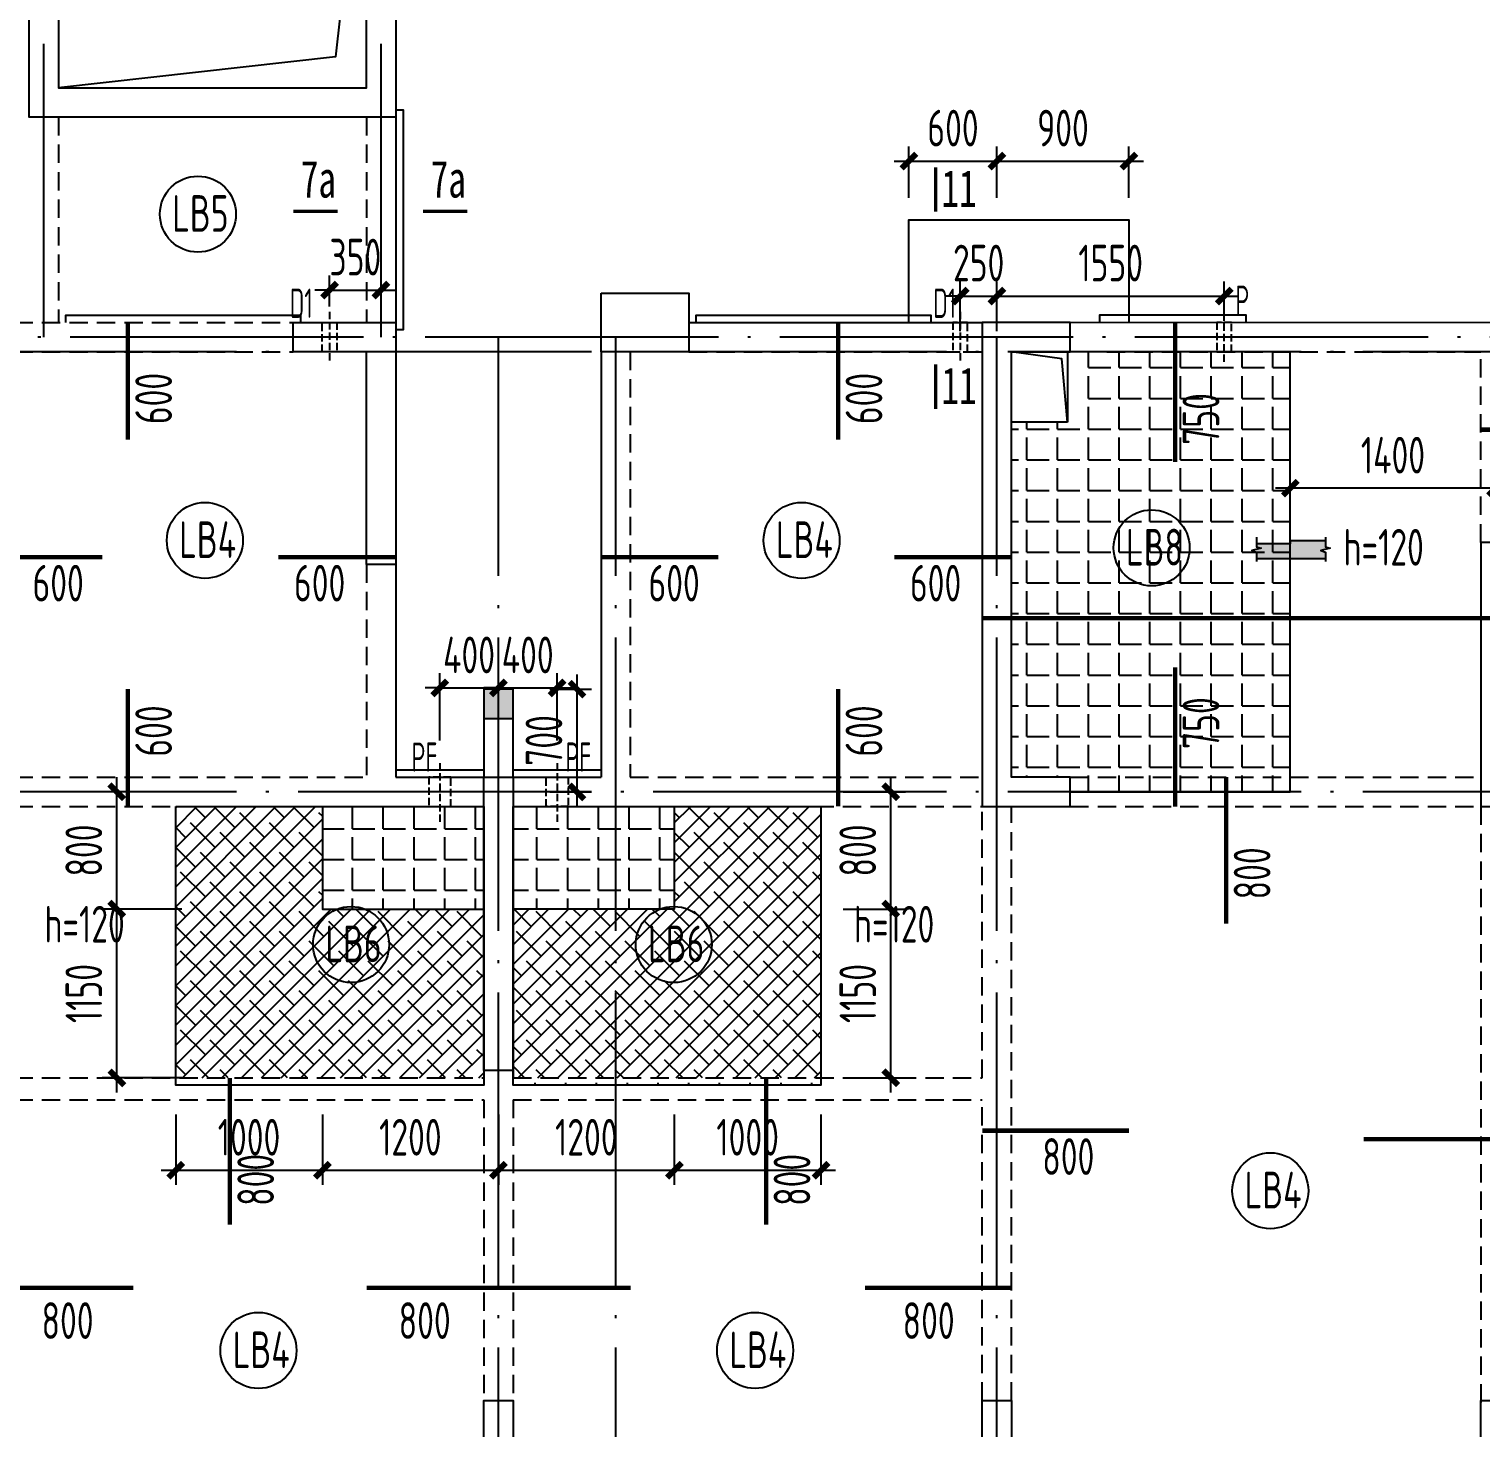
# Model space of a CAD drawing. Extents: x -173820 to 521180, y -715739 to 158231.
# Drawn here: x 18755 to 28655, y -108356 to -98819 of the extents above; entities that cross this region are included whole.
import ezdxf
from ezdxf.enums import TextEntityAlignment as Align

# ---------------------------------------------------------------- set-up
doc = ezdxf.new("R2010")
doc.units = 0
doc.header["$LTSCALE"] = 1000
for name, pattern in [('DASH', [0.35, 0.25, -0.1]), ('DOTE', [2.42, 2, -0.2, 0.02, -0.2]), ('HIDDEN2', [0.1875, 0.125, -0.0625])]:
    doc.linetypes.add(name, pattern=pattern)
for name, color, linetype in [('A-线脚看线', 9, 'Continuous'), ('A-设备穿墙洞', 161, 'Continuous'), ('AXIS', 1, 'DOTE'), ('DIM', 3, 'Continuous'), ('DIM1', 3, 'Continuous'), ('JG1', 3, 'Continuous'), ('填充', 8, 'Continuous'), ('墙', 6, 'Continuous'), ('挑板', 3, 'Continuous'), ('板筋', 6, 'Continuous'), ('柱', 2, 'Continuous'), ('梁', 4, 'HIDDEN2'), ('模板线', 3, 'Continuous'), ('洞口', 5, 'Continuous'), ('钢筋_文字', 7, 'Continuous'), ('钢筋长度标注', 7, 'Continuous')]:
    doc.layers.add(name, color=color, linetype=linetype)
doc.styles.add('TSSD_BOLD', font='tssdeng2.shx', dxfattribs={"width": 0.7, "height": 250, "bigfont": 'CHINA.shx'})
doc.styles.add('TSSD_Dimension', font='tssdeng.shx', dxfattribs={"width": 0.7, "bigfont": 'Hztxt.shx'})
doc.styles.add('zzt', font='tssdeng.shx', dxfattribs={"width": 0.7, "height": 300, "bigfont": 'tssdchn.shx'})
doc.styles.add('钢筋长度', font='tssdeng.shx', dxfattribs={"width": 0.7, "height": 300, "bigfont": 'tssdchn.shx'})
doc.styles.add('黑体', font='simhei.ttf', dxfattribs={"width": 0.8})
doc.dimstyles.new('TSSD_100_100', dxfattribs={"dimtxt": 250, "dimasz": 100, "dimexe": 100, "dimexo": 250, "dimgap": 100, "dimtad": 1, "dimdec": 0, "dimzin": 0, "dimdsep": 46, "dimtxsty": 'TSSD_Dimension', "dimblk": 'ARCHTICK', "dimcen": 0, "dimdle": 100, "dimclrd": 3, "dimclre": 3, "dimclrt": 7, "dimadec": 0, "dimazin": 0, "dimtfac": 1, "dimtdec": 0, "dimtix": 1, "dimtmove": 2, "dimatfit": 3, "dimfxl": 0, "dimtolj": 1, "dimtzin": 0, "dimarcsym": 0})
pattern_1 = [(0, (-5244.65, -109719.18), (0, 209.55), [152.4, -57.15]), (90, (-5244.65, -109719.18), (-209.55, 1e-14), [152.4, -57.15])]
pattern_2 = [(0, (425.35, -109719.18), (0, 209.55), [152.4, -57.15]), (90, (425.35, -109719.18), (-209.55, 1e-14), [152.4, -57.15])]
pattern_3 = [(45, (425.35, -109719.18), (-67.35192, 67.35192), []), (135, (425.35, -109719.18), (-202.05576, 67.35192), [238.125, -142.875])]

# ---------------------------------------------------------------- blocks, each defined once
blk = doc.blocks.new('$1785032')
at = {"layer": '墙', "elevation": 0}
for points in [[(24100, 13800), (24100, 14500), (26600, 14500), (26600, 12000), (24100, 12000), (24100, 12700), (24300, 12700), (24300, 12200), (26400, 12200), (26400, 14300), (24300, 14300), (24300, 13800)], [(28000, 10800), (28600, 10800), (28600, 10400), (28000, 10400)], [(25900, 10600), (26600, 10600), (26600, 8950), (26400, 8950), (26400, 10400), (25900, 10400)], [(31200, 7500), (30800, 7500), (30800, 10400), (31200, 10400), (31200, 10600), (30600, 10600), (30600, 7300), (30800, 7300), (31200, 7300)], [(34600, 9100), (34000, 9100), (34000, 7300), (34200, 7300), (34200, 8900), (34600, 8900)], [(27200, 7500), (27400, 7500), (27400, 5500), (27200, 5500), (27200, 7300)], [(30600, 1800), (30600, 3250), (30800, 3250), (30800, 1600), (29700, 1600), (29700, 1800)], [(34000, 3250), (34200, 3250), (34200, 1800), (34600, 1800), (34600, 1600), (34000, 1600)]]:
    blk.add_lwpolyline(points, close=True, dxfattribs=at)
for points in [[(28200, 10400), (28200, 10400)], [(27200, 7300), (27200, 7300)], [(26800, 1600), (26800, 1800), (27200, 1800), (27200, 3250), (27400, 3250), (27400, 1800), (27800, 1800), (27800, 1600), (26800, 1600), (27400, 1600)]]:
    blk.add_lwpolyline(points, dxfattribs=at)
blk = doc.blocks.new('$1783196')
at = {"layer": 'AXIS'}
for p, q in [((29334.9, 14788.4), (29334.9, 27859.5)), ((31634.9, 14788.4), (31634.9, 27859.5)), ((46034.9, 14788.3), (4360, 14788.3)), ((32434.9, 3480), (32434.9, 14788.3)), ((33234.9, 3480), (33234.9, 14788.3)), ((35834.9, 3480), (35834.9, 14788.3)), ((54849.9, 14688.3), (4360, 14688.3)), ((54849.9, 11688.3), (4360, 11688.3))]:
    blk.add_line(p, q, dxfattribs=at)
blk = doc.blocks.new('_ArchTick')
at = {"color": 4, "linetype": 'ByBlock', "const_width": 0.4}
blk.add_lwpolyline([(-0.5, -0.5), (0.5, 0.5)], dxfattribs=at)
blk = doc.blocks.new('*D1971')
at = {"layer": 'Defpoints', "color": 0}
for p in [(27355.3, -101949.2), (27355.3, -102599.2), (28755.3, -102599.2)]:
    blk.add_point(p, dxfattribs=at)
at = {"layer": 'DIM', "color": 3, "lineweight": -2}
for p, q in [((27355.3, -102349.2), (27355.3, -101849.2)), ((28755.3, -102349.2), (28755.3, -101849.2)), ((28855.3, -101949.2), (27255.3, -101949.2))]:
    blk.add_line(p, q, dxfattribs=at)
at = {"layer": 'DIM', "color": 3, "lineweight": -2, "xscale": 100, "yscale": 100, "zscale": 100, "rotation": 180}
blk.add_blockref('_ArchTick', (27355.3, -101949.2), dxfattribs=at)
at = {"layer": 'DIM', "color": 3, "lineweight": -2, "xscale": 100, "yscale": 100, "zscale": 100}
blk.add_blockref('_ArchTick', (28755.3, -101949.2), dxfattribs=at)
at = {"layer": 'DIM', "color": 7, "insert": (28055.3, -101724.2), "char_height": 250, "attachment_point": 5, "style": 'TSSD_Dimension'}
blk.add_mtext('\\A1;1400', dxfattribs=at)
blk = doc.blocks.new('*D1990')
at = {"layer": 'Defpoints', "color": 0}
for p in [(25355.3, -99719.2), (24755.3, -100220), (25355.3, -100220)]:
    blk.add_point(p, dxfattribs=at)
at = {"layer": 'DIM', "color": 3, "lineweight": -2}
for p, q in [((24755.3, -99970), (24755.3, -99619.2)), ((25355.3, -99970), (25355.3, -99619.2)), ((24655.3, -99719.2), (25455.3, -99719.2))]:
    blk.add_line(p, q, dxfattribs=at)
at = {"layer": 'DIM', "color": 3, "lineweight": -2, "xscale": 100, "yscale": 100, "zscale": 100, "rotation": 180}
blk.add_blockref('_ArchTick', (24755.3, -99719.2), dxfattribs=at)
at = {"layer": 'DIM', "color": 3, "lineweight": -2, "xscale": 100, "yscale": 100, "zscale": 100}
blk.add_blockref('_ArchTick', (25355.3, -99719.2), dxfattribs=at)
at = {"layer": 'DIM', "color": 7, "insert": (25055.3, -99494.2), "char_height": 250, "attachment_point": 5, "style": 'TSSD_Dimension'}
blk.add_mtext('\\A1;600', dxfattribs=at)
blk = doc.blocks.new('*D1991')
at = {"layer": 'Defpoints', "color": 0}
for p in [(26255.3, -99719.2), (25355.3, -100220), (26255.3, -100220)]:
    blk.add_point(p, dxfattribs=at)
at = {"layer": 'DIM', "color": 3, "lineweight": -2}
for p, q in [((25355.3, -99970), (25355.3, -99619.2)), ((26255.3, -99970), (26255.3, -99619.2)), ((25255.3, -99719.2), (26355.3, -99719.2))]:
    blk.add_line(p, q, dxfattribs=at)
at = {"layer": 'DIM', "color": 3, "lineweight": -2, "xscale": 100, "yscale": 100, "zscale": 100, "rotation": 180}
blk.add_blockref('_ArchTick', (25355.3, -99719.2), dxfattribs=at)
at = {"layer": 'DIM', "color": 3, "lineweight": -2, "xscale": 100, "yscale": 100, "zscale": 100}
blk.add_blockref('_ArchTick', (26255.3, -99719.2), dxfattribs=at)
at = {"layer": 'DIM', "color": 7, "insert": (25805.3, -99494.2), "char_height": 250, "attachment_point": 5, "style": 'TSSD_Dimension'}
blk.add_mtext('\\A1;900', dxfattribs=at)
blk = doc.blocks.new('$1292675')
at = {"layer": 'JG1'}
blk.add_hatch(color=8, dxfattribs=at).paths.add_polyline_path([(502.1, 20), (502.1, 63.7), (470, 74.2), (534.2, 90.8), (502.1, 101.2), (502.1, 140), (262.1, 140), (262.1, 120), (32.1, 120), (32.1, 101.2), (64.2, 90.8), (0, 74.2), (32.1, 63.7), (32.1, 20)])
for p, q in [((262.1, 120), (32.1, 120)), ((502.1, 140), (262.1, 140)), ((262.1, 140), (262.1, 120)), ((32.1, 20), (502.1, 20))]:
    blk.add_line(p, q, dxfattribs=at)
for points in [[(32.1, 165), (32.1, 101.2), (64.2, 90.8), (0, 74.2), (32.1, 63.7), (32.1, 0)], [(502.1, 165), (502.1, 101.2), (534.2, 90.8), (470, 74.2), (502.1, 63.7), (502.1, 0)]]:
    blk.add_lwpolyline(points, dxfattribs=at)
blk = doc.blocks.new('$1457958')
at = {"layer": '柱'}
blk.add_hatch(color=8, dxfattribs=at).paths.add_polyline_path([(0, 200), (0, 0), (200, 0), (200, 200)])
at = {"layer": '柱', "color": 3, "elevation": 0}
blk.add_lwpolyline([(0, 200), (0, 0), (200, 0), (200, 200)], close=True, dxfattribs=at)
blk = doc.blocks.new('$1642317')
at = {"layer": '洞口'}
blk.add_lwpolyline([(30980, 2170), (30600, 2170), (30600, 2650), (30980, 2650)], close=True, dxfattribs=at)
blk.add_lwpolyline([(30980, 2170), (30942, 2602), (30600, 2650)], dxfattribs=at)
blk = doc.blocks.new('*D2054')
at = {"layer": 'Defpoints', "color": 0}
for p in [(22055.3, -103319.2, 0), (22055.3, -104019.2), (22491.4, -104019.2)]:
    blk.add_point(p, dxfattribs=at)
at = {"layer": 'DIM', "color": 3, "lineweight": -2}
for p, q in [((22491.4, -103219.2), (22491.4, -104119.2)), ((22305.3, -103319.2), (22591.4, -103319.2)), ((22305.3, -104019.2), (22591.4, -104019.2))]:
    blk.add_line(p, q, dxfattribs=at)
at = {"layer": 'DIM', "color": 3, "lineweight": -2, "xscale": 100, "yscale": 100, "zscale": 100}
for p, rotation in [((22491.4, -103319.2), 90), ((22491.4, -104019.2), 270)]:
    blk.add_blockref('_ArchTick', p, dxfattribs=dict(at, rotation=rotation))
at = {"layer": 'DIM', "color": 7, "insert": (22266.4, -103669.2), "char_height": 250, "attachment_point": 5, "rotation": 90, "style": 'TSSD_Dimension'}
blk.add_mtext('\\A1;700', dxfattribs=at)
blk = doc.blocks.new('*D2065')
at = {"layer": 'Defpoints', "color": 0}
for p in [(19755.3, -105969.2), (20755.3, -105969.2), (20755.3, -106599.2)]:
    blk.add_point(p, dxfattribs=at)
at = {"layer": 'DIM', "color": 3, "lineweight": -2}
for p, q in [((19755.3, -106219.2), (19755.3, -106699.2)), ((20755.3, -106219.2), (20755.3, -106699.2)), ((19655.3, -106599.2), (20855.3, -106599.2))]:
    blk.add_line(p, q, dxfattribs=at)
at = {"layer": 'DIM', "color": 3, "lineweight": -2, "xscale": 100, "yscale": 100, "zscale": 100, "rotation": 180}
blk.add_blockref('_ArchTick', (19755.3, -106599.2), dxfattribs=at)
at = {"layer": 'DIM', "color": 3, "lineweight": -2, "xscale": 100, "yscale": 100, "zscale": 100}
blk.add_blockref('_ArchTick', (20755.3, -106599.2), dxfattribs=at)
at = {"layer": 'DIM', "color": 7, "insert": (20255.3, -106374.2), "char_height": 250, "attachment_point": 5, "style": 'TSSD_Dimension'}
blk.add_mtext('\\A1;1000', dxfattribs=at)
blk = doc.blocks.new('*D2066')
at = {"layer": 'Defpoints', "color": 0}
for p in [(21955.3, -105969.2), (23155.3, -105969.2), (23155.3, -106599.2)]:
    blk.add_point(p, dxfattribs=at)
at = {"layer": 'DIM', "color": 3, "lineweight": -2}
for p, q in [((21955.3, -106219.2), (21955.3, -106699.2)), ((23155.3, -106219.2), (23155.3, -106699.2)), ((21855.3, -106599.2), (23255.3, -106599.2))]:
    blk.add_line(p, q, dxfattribs=at)
at = {"layer": 'DIM', "color": 3, "lineweight": -2, "xscale": 100, "yscale": 100, "zscale": 100, "rotation": 180}
blk.add_blockref('_ArchTick', (21955.3, -106599.2), dxfattribs=at)
at = {"layer": 'DIM', "color": 3, "lineweight": -2, "xscale": 100, "yscale": 100, "zscale": 100}
blk.add_blockref('_ArchTick', (23155.3, -106599.2), dxfattribs=at)
at = {"layer": 'DIM', "color": 7, "insert": (22555.3, -106374.2), "char_height": 250, "attachment_point": 5, "style": 'TSSD_Dimension'}
blk.add_mtext('\\A1;1200', dxfattribs=at)
blk = doc.blocks.new('*D2067')
at = {"layer": 'Defpoints', "color": 0}
for p in [(19353.9, -104819.2), (20047.9, -104819.2), (20047.9, -105969.2)]:
    blk.add_point(p, dxfattribs=at)
at = {"layer": 'DIM', "color": 3, "lineweight": -2}
for p, q in [((19353.9, -106069.2), (19353.9, -104719.2)), ((19797.9, -104819.2), (19253.9, -104819.2)), ((19797.9, -105969.2), (19253.9, -105969.2))]:
    blk.add_line(p, q, dxfattribs=at)
at = {"layer": 'DIM', "color": 3, "lineweight": -2, "xscale": 100, "yscale": 100, "zscale": 100}
for p, rotation in [((19353.9, -104819.2), 90), ((19353.9, -105969.2), 270)]:
    blk.add_blockref('_ArchTick', p, dxfattribs=dict(at, rotation=rotation))
at = {"layer": 'DIM', "color": 7, "insert": (19128.9, -105394.2), "char_height": 250, "attachment_point": 5, "rotation": 90, "style": 'TSSD_Dimension'}
blk.add_mtext('\\A1;1150', dxfattribs=at)
blk = doc.blocks.new('*D2068')
at = {"layer": 'Defpoints', "color": 0}
for p in [(19353.9, -104019.2), (20047.9, -104019.2), (20047.9, -104819.2)]:
    blk.add_point(p, dxfattribs=at)
at = {"layer": 'DIM', "color": 3, "lineweight": -2}
for p, q in [((19353.9, -104919.2), (19353.9, -103919.2)), ((19797.9, -104019.2), (19253.9, -104019.2)), ((19797.9, -104819.2), (19253.9, -104819.2))]:
    blk.add_line(p, q, dxfattribs=at)
at = {"layer": 'DIM', "color": 3, "lineweight": -2, "xscale": 100, "yscale": 100, "zscale": 100}
for p, rotation in [((19353.9, -104019.2), 90), ((19353.9, -104819.2), 270)]:
    blk.add_blockref('_ArchTick', p, dxfattribs=dict(at, rotation=rotation))
at = {"layer": 'DIM', "color": 7, "insert": (19128.9, -104419.2), "char_height": 250, "attachment_point": 5, "rotation": 90, "style": 'TSSD_Dimension'}
blk.add_mtext('\\A1;800', dxfattribs=at)
blk = doc.blocks.new('*D2069')
at = {"layer": 'Defpoints', "color": 0}
for p in [(24055.9, -104819.2), (24631.1, -104819.2), (24055.9, -105969.2)]:
    blk.add_point(p, dxfattribs=at)
at = {"layer": 'DIM', "color": 3, "lineweight": -2}
for p, q in [((24631.1, -106069.2), (24631.1, -104719.2)), ((24305.9, -104819.2), (24731.1, -104819.2)), ((24305.9, -105969.2), (24731.1, -105969.2))]:
    blk.add_line(p, q, dxfattribs=at)
at = {"layer": 'DIM', "color": 3, "lineweight": -2, "xscale": 100, "yscale": 100, "zscale": 100}
for p, rotation in [((24631.1, -104819.2), 90), ((24631.1, -105969.2), 270)]:
    blk.add_blockref('_ArchTick', p, dxfattribs=dict(at, rotation=rotation))
at = {"layer": 'DIM', "color": 7, "insert": (24406.1, -105394.2), "char_height": 250, "attachment_point": 5, "rotation": 90, "style": 'TSSD_Dimension'}
blk.add_mtext('\\A1;1150', dxfattribs=at)
blk = doc.blocks.new('*D2070')
at = {"layer": 'Defpoints', "color": 0}
for p in [(24055.9, -104019.2), (24631.1, -104019.2), (24055.9, -104819.2)]:
    blk.add_point(p, dxfattribs=at)
at = {"layer": 'DIM', "color": 3, "lineweight": -2}
for p, q in [((24631.1, -104919.2), (24631.1, -103919.2)), ((24305.9, -104019.2), (24731.1, -104019.2)), ((24305.9, -104819.2), (24731.1, -104819.2))]:
    blk.add_line(p, q, dxfattribs=at)
at = {"layer": 'DIM', "color": 3, "lineweight": -2, "xscale": 100, "yscale": 100, "zscale": 100}
for p, rotation in [((24631.1, -104019.2), 90), ((24631.1, -104819.2), 270)]:
    blk.add_blockref('_ArchTick', p, dxfattribs=dict(at, rotation=rotation))
at = {"layer": 'DIM', "color": 7, "insert": (24406.1, -104419.2), "char_height": 250, "attachment_point": 5, "rotation": 90, "style": 'TSSD_Dimension'}
blk.add_mtext('\\A1;800', dxfattribs=at)
blk = doc.blocks.new('*D2071')
at = {"layer": 'Defpoints', "color": 0}
for p in [(20755.3, -105969.2), (21955.3, -105969.2), (21955.3, -106599.2)]:
    blk.add_point(p, dxfattribs=at)
at = {"layer": 'DIM', "color": 3, "lineweight": -2}
for p, q in [((20755.3, -106219.2), (20755.3, -106699.2)), ((21955.3, -106219.2), (21955.3, -106699.2)), ((20655.3, -106599.2), (22055.3, -106599.2))]:
    blk.add_line(p, q, dxfattribs=at)
at = {"layer": 'DIM', "color": 3, "lineweight": -2, "xscale": 100, "yscale": 100, "zscale": 100, "rotation": 180}
blk.add_blockref('_ArchTick', (20755.3, -106599.2), dxfattribs=at)
at = {"layer": 'DIM', "color": 3, "lineweight": -2, "xscale": 100, "yscale": 100, "zscale": 100}
blk.add_blockref('_ArchTick', (21955.3, -106599.2), dxfattribs=at)
at = {"layer": 'DIM', "color": 7, "insert": (21355.3, -106374.2), "char_height": 250, "attachment_point": 5, "style": 'TSSD_Dimension'}
blk.add_mtext('\\A1;1200', dxfattribs=at)
blk = doc.blocks.new('*D2072')
at = {"layer": 'Defpoints', "color": 0}
for p in [(23155.3, -105969.2), (24155.3, -105969.2), (24155.3, -106599.2)]:
    blk.add_point(p, dxfattribs=at)
at = {"layer": 'DIM', "color": 3, "lineweight": -2}
for p, q in [((23155.3, -106219.2), (23155.3, -106699.2)), ((24155.3, -106219.2), (24155.3, -106699.2)), ((23055.3, -106599.2), (24255.3, -106599.2))]:
    blk.add_line(p, q, dxfattribs=at)
at = {"layer": 'DIM', "color": 3, "lineweight": -2, "xscale": 100, "yscale": 100, "zscale": 100, "rotation": 180}
blk.add_blockref('_ArchTick', (23155.3, -106599.2), dxfattribs=at)
at = {"layer": 'DIM', "color": 3, "lineweight": -2, "xscale": 100, "yscale": 100, "zscale": 100}
blk.add_blockref('_ArchTick', (24155.3, -106599.2), dxfattribs=at)
at = {"layer": 'DIM', "color": 7, "insert": (23655.3, -106374.2), "char_height": 250, "attachment_point": 5, "style": 'TSSD_Dimension'}
blk.add_mtext('\\A1;1000', dxfattribs=at)
blk = doc.blocks.new('$18727')
at = {"layer": '模板线', "color": 4, "const_width": 22.7}
for points in [[(0, 1647.6), (0, 1345.2)], [(0, 302.4), (0, 0)]]:
    blk.add_lwpolyline(points, dxfattribs=at)
at = {"layer": '模板线', "color": 0, "style": '黑体', "width": 0.7}
for p in [(160, 1503.2), (160, 158)]:
    blk.add_text('11', height=252, dxfattribs=at).set_placement(p, align=Align.MIDDLE_CENTER)
blk = doc.blocks.new('$1109386')
at = {"layer": '模板线', "color": 4, "const_width": 22.7}
for points in [[(0, 0), (302.4, 0)], [(885.9, 0), (1188.3, 0)]]:
    blk.add_lwpolyline(points, dxfattribs=at)
at = {"layer": '模板线', "color": 0, "style": '黑体', "width": 0.7}
for p in [(171.6, 219.9), (1057.4, 219.9)]:
    blk.add_text('7a', height=252, dxfattribs=at).set_placement(p, align=Align.MIDDLE_CENTER)
blk = doc.blocks.new('$1466424')
at = {"layer": '板筋', "const_width": 30}
for points in [[(24773.2, 9803.7), (24773.2, 10603.7)], [(29616.6, 9803.7), (29616.6, 10603.7)], [(31914.6, 9652.5), (31914.6, 10602.5)], [(34000, 9872.9), (34700, 9872.9)], [(23800.1, 9002.6), (24600.1, 9002.6)], [(25800.1, 9002.7), (26600.1, 9002.7)], [(28000, 9002.6), (28800, 9002.6)], [(30000, 9002.7), (30800, 9002.7)], [(30599.9, 8587.1), (34200, 8587.1)], [(31914.6, 7302.5), (31914.6, 8252.5)], [(24773.2, 7303.7), (24773.2, 8103.7)], [(29616.6, 7303.7), (29616.6, 8103.7)], [(32263.1, 6503.7), (32263.1, 7503.7)], [(30599.9, 5093.6), (31599.9, 5093.6)], [(33200.1, 5035), (35000.1, 5035)], [(23812.3, 4022.8), (24812.3, 4022.8)], [(26401.5, 4022.8), (28201.5, 4022.8)], [(29800.1, 4022.7), (30800.1, 4022.7)]]:
    blk.add_lwpolyline(points, dxfattribs=at)
at = {"layer": '板筋', "const_width": 30, "elevation": 0}
for points in [[(25469, 4453.7), (25469, 5453.7)], [(29125.9, 4453.7), (29125.9, 5453.7)]]:
    blk.add_lwpolyline(points, dxfattribs=at)
at = {"layer": '钢筋_文字'}
for centre in [(25251.5, 11341.8, 0), (25299.1, 9117.9, 0), (29367.8, 9117.9, 0), (31754.6, 9066.8, 0), (26295.6, 6362.4, 0), (28496.3, 6362.4, 0), (32563.8, 4684.1, 0), (25664.5, 3595, 0), (29050.8, 3595, 0)]:
    blk.add_circle(centre, 259.2, dxfattribs=at)
at = {"layer": '钢筋_文字', "style": 'TSSD_BOLD', "width": 0.7}
for s, p in [('LB5', (25076.5, 11221.6, 0)), ('LB4', (25124.1, 8997.8, 0)), ('LB4', (29192.8, 8997.8, 0)), ('LB8', (31579.6, 8946.6, 0)), ('LB6', (26120.6, 6242.2, 0)), ('LB6', (28321.3, 6242.2, 0)), ('LB4', (32388.8, 4563.9, 0)), ('LB4', (25489.5, 3474.8, 0)), ('LB4', (28875.8, 3474.8, 0))]:
    blk.add_text(s, height=250, dxfattribs=at).set_placement(p)
at = {"layer": '钢筋_文字', "color": 7, "linetype": 'Continuous', "style": 'TSSD_BOLD', "width": 0.7}
for p in [(32955.9, 8945.8, 0), (24098, 6375.8, 0), (29618, 6375.8, 0)]:
    blk.add_text(' h=120', height=250, dxfattribs=at).set_placement(p)
at = {"layer": '钢筋长度标注', "style": '钢筋长度', "width": 0.7}
for s, p in [('600', (25074.7, 9910.4)), ('600', (29918.1, 9910.4)), ('750', (32216.1, 9769.3)), ('750', (32216.1, 7695.8)), ('600', (25074.7, 7643.4)), ('600', (29918.1, 7643.4)), ('800', (32564.6, 6670.4)), ('800', (25770.5, 4580.9, 0)), ('800', (29427.4, 4580.9, 0))]:
    blk.add_text(s, height=250, rotation=90, dxfattribs=at).set_placement(p)
for s, p in [('600', (24123.8, 8701.1)), ('600', (25906.8, 8701.1)), ('600', (28323.7, 8701.1)), ('600', (30106.7, 8701.1)), ('800', (31009.2, 4792.1)), ('800', (24185.4, 3673.7)), ('800', (26620.4, 3673.7)), ('800', (30056.7, 3673.6))]:
    blk.add_text(s, height=250, dxfattribs=at).set_placement(p)
blk = doc.blocks.new('$1427617')
at = {"layer": 'A-设备穿墙洞', "linetype": 'DASH', "ltscale": 0.2, "elevation": 0}
for points in [[(2825, 9356.8), (2825, 9018.2)], [(4625, 9017.2), (4625, 9352.4)], [(75, 6281.4), (75, 5880.8)], [(2825, 556.8), (2825, 218.2)]]:
    blk.add_lwpolyline(points, dxfattribs=at)
for points in [[(2775, 9085.4), (2875, 9085.4), (2875, 9285.4), (2775, 9285.4)], [(4575, 9085.4), (4675, 9085.4), (4675, 9285.4), (4575, 9285.4)], [(0, 6185.4), (150, 6185.4), (150, 5985.4), (0, 5985.4)], [(2775, 285.4), (2875, 285.4), (2875, 485.4), (2775, 485.4)]]:
    blk.add_lwpolyline(points, close=True, dxfattribs=at)
at = {"layer": 'A-设备穿墙洞', "linetype": 'DASH', "ltscale": 0.2}
for points in [[(3325, 556.8), (3325, 218.2)], [(2903.6, 135.4), (3142.1, 135.4)]]:
    blk.add_lwpolyline(points, dxfattribs=at)
for points in [[(3275, 285.4), (3375, 285.4), (3375, 485.4), (3275, 485.4)], [(3075, 85.4), (3075, 185.4), (2975, 185.4), (2975, 85.4)]]:
    blk.add_lwpolyline(points, close=True, dxfattribs=at)
at = {"layer": 'A-设备穿墙洞', "color": 7, "linetype": 'DASH', "ltscale": 0.2, "style": 'zzt', "width": 0.6}
for s, p in [('D1', (2640.3, 9316.4, 0)), ('P', (4700.5, 9336.5, 0)), ('PF', (132.1, 6221.6, 0)), ('D1', (2649.1, 528.4, 0)), ('D2', (3350.6, 536, 0)), ('D2', (3220.2, -15.4, 0))]:
    blk.add_text(s, height=200, dxfattribs=at).set_placement(p)
blk = doc.blocks.new('*D11672')
at = {"layer": 'Defpoints', "color": 0}
for p in [(28200.2, 6955.9), (27800.2, 6347.9, 0), (28200.2, 6347.9, 0)]:
    blk.add_point(p, dxfattribs=at)
at = {"layer": 'DIM1', "color": 3, "lineweight": -2}
for p, q in [((27800.2, 6597.9), (27800.2, 7055.9)), ((28200.2, 6597.9), (28200.2, 7055.9)), ((27800.2, 6955.9), (27700.2, 6955.9)), ((27800.2, 6955.9), (28200.2, 6955.9)), ((28200.2, 6955.9), (28300.2, 6955.9))]:
    blk.add_line(p, q, dxfattribs=at)
at = {"layer": 'DIM1', "color": 3, "lineweight": -2, "xscale": 100, "yscale": 100, "zscale": 100}
blk.add_blockref('_ArchTick', (27800.2, 6955.9), dxfattribs=at)
at = {"layer": 'DIM1', "color": 3, "lineweight": -2, "xscale": 100, "yscale": 100, "zscale": 100, "rotation": 180}
blk.add_blockref('_ArchTick', (28200.2, 6955.9), dxfattribs=at)
at = {"layer": 'DIM1', "color": 7, "insert": (28000.2, 7180.9), "char_height": 250, "attachment_point": 5, "style": 'TSSD_Dimension'}
blk.add_mtext('\\A1;400', dxfattribs=at)
blk = doc.blocks.new('*D11673')
at = {"layer": 'Defpoints', "color": 0}
for p in [(28600.2, 6955.9), (28200.2, 6347.9, 0), (28600.2, 6347.9, 0)]:
    blk.add_point(p, dxfattribs=at)
at = {"layer": 'DIM1', "color": 3, "lineweight": -2}
for p, q in [((28200.2, 6597.9), (28200.2, 7055.9)), ((28600.2, 6597.9), (28600.2, 7055.9)), ((28200.2, 6955.9), (28100.2, 6955.9)), ((28200.2, 6955.9), (28600.2, 6955.9)), ((28600.2, 6955.9), (28700.2, 6955.9))]:
    blk.add_line(p, q, dxfattribs=at)
at = {"layer": 'DIM1', "color": 3, "lineweight": -2, "xscale": 100, "yscale": 100, "zscale": 100}
blk.add_blockref('_ArchTick', (28200.2, 6955.9), dxfattribs=at)
at = {"layer": 'DIM1', "color": 3, "lineweight": -2, "xscale": 100, "yscale": 100, "zscale": 100, "rotation": 180}
blk.add_blockref('_ArchTick', (28600.2, 6955.9), dxfattribs=at)
at = {"layer": 'DIM1', "color": 7, "insert": (28400.2, 7180.9), "char_height": 250, "attachment_point": 5, "style": 'TSSD_Dimension'}
blk.add_mtext('\\A1;400', dxfattribs=at)
blk = doc.blocks.new('*D11674')
at = {"layer": 'Defpoints', "color": 0}
for p in [(31600.2, 9627.6), (31350.2, 9138.5, 0), (31600.2, 9138.5, 0)]:
    blk.add_point(p, dxfattribs=at)
at = {"layer": 'DIM1', "color": 3, "lineweight": -2}
for p, q in [((31350.2, 9388.5), (31350.2, 9727.6)), ((31600.2, 9388.5), (31600.2, 9727.6)), ((31350.2, 9627.6), (31250.2, 9627.6)), ((31350.2, 9627.6), (31600.2, 9627.6)), ((31600.2, 9627.6), (31700.2, 9627.6))]:
    blk.add_line(p, q, dxfattribs=at)
at = {"layer": 'DIM1', "color": 3, "lineweight": -2, "xscale": 100, "yscale": 100, "zscale": 100}
blk.add_blockref('_ArchTick', (31350.2, 9627.6), dxfattribs=at)
at = {"layer": 'DIM1', "color": 3, "lineweight": -2, "xscale": 100, "yscale": 100, "zscale": 100, "rotation": 180}
blk.add_blockref('_ArchTick', (31600.2, 9627.6), dxfattribs=at)
at = {"layer": 'DIM1', "color": 7, "insert": (31475.2, 9852.6), "char_height": 250, "attachment_point": 5, "style": 'TSSD_Dimension'}
blk.add_mtext('\\A1;250', dxfattribs=at)
blk = doc.blocks.new('*D11675')
at = {"layer": 'Defpoints', "color": 0}
for p in [(33150.2, 9627.6), (33150.2, 9238.5, 0), (31600.2, 9138.5, 0)]:
    blk.add_point(p, dxfattribs=at)
at = {"layer": 'DIM1', "color": 3, "lineweight": -2}
for p, q in [((31600.2, 9388.5), (31600.2, 9727.6)), ((33150.2, 9488.5), (33150.2, 9727.6)), ((31500.2, 9627.6), (33250.2, 9627.6))]:
    blk.add_line(p, q, dxfattribs=at)
at = {"layer": 'DIM1', "color": 3, "lineweight": -2, "xscale": 100, "yscale": 100, "zscale": 100, "rotation": 180}
blk.add_blockref('_ArchTick', (31600.2, 9627.6), dxfattribs=at)
at = {"layer": 'DIM1', "color": 3, "lineweight": -2, "xscale": 100, "yscale": 100, "zscale": 100}
blk.add_blockref('_ArchTick', (33150.2, 9627.6), dxfattribs=at)
at = {"layer": 'DIM1', "color": 7, "insert": (32375.2, 9852.6), "char_height": 250, "attachment_point": 5, "style": 'TSSD_Dimension'}
blk.add_mtext('\\A1;1550', dxfattribs=at)
blk = doc.blocks.new('*D11693')
at = {"layer": 'Defpoints', "color": 0}
for p in [(27400.2, 9668.4), (27049.8, 9306.6), (27400.2, 9306.6)]:
    blk.add_point(p, dxfattribs=at)
at = {"layer": 'DIM1', "color": 3, "lineweight": -2}
for p, q in [((27049.8, 9556.6), (27049.8, 9768.4)), ((27400.2, 9556.6), (27400.2, 9768.4)), ((27049.8, 9668.4), (26949.8, 9668.4)), ((27049.8, 9668.4), (27400.2, 9668.4)), ((27400.2, 9668.4), (27500.2, 9668.4))]:
    blk.add_line(p, q, dxfattribs=at)
at = {"layer": 'DIM1', "color": 3, "lineweight": -2, "xscale": 100, "yscale": 100, "zscale": 100}
blk.add_blockref('_ArchTick', (27049.8, 9668.4), dxfattribs=at)
at = {"layer": 'DIM1', "color": 3, "lineweight": -2, "xscale": 100, "yscale": 100, "zscale": 100, "rotation": 180}
blk.add_blockref('_ArchTick', (27400.2, 9668.4), dxfattribs=at)
at = {"layer": 'DIM1', "color": 7, "insert": (27225, 9893.4), "char_height": 250, "attachment_point": 5, "style": 'TSSD_Dimension'}
blk.add_mtext('\\A1;350', dxfattribs=at)
blk = doc.blocks.new('$133032')
at = {"layer": '挑板'}
blk.add_lwpolyline([(30100, 10700), (30100, 11400), (31600, 11400), (31600, 10700)], dxfattribs=at)
blk = doc.blocks.new('$1846077')
at = {"layer": 'A-线脚看线', "color": 5, "elevation": 0}
for points in [[(26650, 12100), (26700, 12100), (26700, 10600), (26650, 10600)], [(24400, 10650), (24400, 10700), (26000, 10700), (26000, 10650)], [(28700, 10650), (28700, 10700), (30300, 10700), (30300, 10650)], [(32450.1, 10650), (32450.1, 10700), (31450.1, 10700), (31450.1, 10650)], [(26650, 7600), (27250, 7600)], [(27450, 7600), (28050, 7600)]]:
    blk.add_lwpolyline(points, dxfattribs=at)
blk = doc.blocks.new('$1186913')
at = {"layer": 'A-设备穿墙洞', "linetype": 'DASH', "ltscale": 0.2, "elevation": 0}
for points in [[(27049.8, 9519.2), (27049.8, 9180.7)], [(27800.2, 6443.9), (27800.2, 6043.3)]]:
    blk.add_lwpolyline(points, dxfattribs=at)
for points in [[(27099.8, 9247.9), (26999.8, 9247.9), (26999.8, 9447.9), (27099.8, 9447.9)], [(27875.2, 6347.9), (27725.2, 6347.9), (27725.2, 6147.9), (27875.2, 6147.9)]]:
    blk.add_lwpolyline(points, close=True, dxfattribs=at)
at = {"layer": 'A-设备穿墙洞'}
blk.add_blockref('$1427617', (28525.2, 162.5), dxfattribs=at)
at = {"layer": 'A-设备穿墙洞', "color": 7, "linetype": 'DASH', "ltscale": 0.2, "style": 'zzt', "width": 0.6}
for s, p in [('D1', (26778.7, 9478.9, 0)), ('PF', (27608.5, 6384, 0))]:
    blk.add_text(s, height=200, dxfattribs=at).set_placement(p)
at = {"layer": 'DIM1'}
for base, p1, p2, picture, middle in [((27400.2, 9668.4, 0), (27049.8, 9306.6, 0), (27400.2, 9306.6, 0), '*D11693', (27225, 9893.4, 0)), ((31600.2, 9627.6), (31350.2, 9138.5, 0), (31600.2, 9138.5, 0), '*D11674', (31475.2, 9852.6)), ((33150.2, 9627.6), (31600.2, 9138.5, 0), (33150.2, 9238.5, 0), '*D11675', (32375.2, 9852.6)), ((28200.2, 6955.9), (27800.2, 6347.9, 0), (28200.2, 6347.9, 0), '*D11672', (28000.2, 7180.9)), ((28600.2, 6955.9), (28200.2, 6347.9, 0), (28600.2, 6347.9, 0), '*D11673', (28400.2, 7180.9))]:
    dim = blk.add_linear_dim(base=base, p1=p1, p2=p2, dimstyle='TSSD_100_100', dxfattribs=at)
    dim.commit()
    dim.dimension.update_dxf_attribs({"geometry": picture, "text_midpoint": middle})

msp = doc.modelspace()

# ---------------------------------------------------------------- hatches: boundary and pattern name
at = {"layer": 'JG1'}
h = msp.add_hatch(dxfattribs=at)
h.set_pattern_fill('ANSI38,_O', color=8, scale=30)
h.set_pattern_definition(pattern_3)
h.paths.add_polyline_path([(21855.3, -105969.2), (21855.3, -105919.2), (21855.3, -104819.2), (20755.3, -104819.2), (20755.3, -104119.2), (19755.3, -104119.2), (19755.3, -105969.2)])
h = msp.add_hatch(dxfattribs=at)
h.set_pattern_fill('ANSI38,_O', color=8, scale=30)
h.set_pattern_definition(pattern_3)
h.paths.add_polyline_path([(24155.3, -104119.2), (23155.3, -104119.2), (23155.3, -104819.2), (22055.3, -104819.2), (22055.3, -105969.2), (24155.3, -105969.2)])
at = {"layer": '填充', "linetype": 'Continuous'}
h = msp.add_hatch(dxfattribs=at)
h.set_pattern_fill('ANGLE', color=256, scale=30, style=0)
h.set_pattern_definition(pattern_1)
h.paths.add_polyline_path([(25826.6, -101399.2), (25835.3, -101499.2), (25455.3, -101499.2), (25455.3, -103919.2), (27355.3, -103919.2), (27355.3, -101019.2), (25935.3, -101019.2), (25935.3, -101399.2)])
h = msp.add_hatch(dxfattribs=at)
h.set_pattern_fill('ANGLE', color=256, scale=30, style=0)
h.set_pattern_definition(pattern_1)
h.paths.add_polyline_path([(25855.3, -103919.2), (25855.3, -104019.2), (27355.3, -104019.2), (27355.3, -103919.2)])
h = msp.add_hatch(dxfattribs=at)
h.set_pattern_fill('ANGLE', color=256, scale=30, style=0)
h.set_pattern_definition(pattern_2)
h.paths.add_polyline_path([(21855.3, -104819.2), (21855.3, -104119.2), (20755.3, -104119.2), (20755.3, -104819.2)])
h = msp.add_hatch(dxfattribs=at)
h.set_pattern_fill('ANGLE', color=256, scale=30, style=0)
h.set_pattern_definition(pattern_2)
h.paths.add_polyline_path([(23155.3, -104819.2), (23155.3, -104119.2), (22055.3, -104119.2), (22055.3, -104819.2)])
h = msp.add_hatch(dxfattribs=at)
h.set_pattern_fill('ANGLE', color=256, scale=30, style=0)
h.set_pattern_definition(pattern_1)
h.paths.add_polyline_path([(22055.3, -105969.2), (22055.3, -106019.2), (24155.3, -106019.2), (24155.3, -105969.2)])

# ---------------------------------------------------------------- linework, layer by layer
at = {"layer": '梁'}
for p, q in [((18955.3, -99419.2, 0), (18955.3, -100819.2, 0)), ((21055.3, -99419.2, 0), (21055.3, -100819.2, 0)), ((18655.3, -100819.2, 0), (20555.3, -100819.2, 0)), ((18655.3, -101019.2, 0), (20555.3, -101019.2, 0)), ((22855.3, -101019.2, 0), (22855.3, -103919.2, 0)), ((23255.3, -101019.2, 0), (25255.3, -101019.2, 0)), ((26105.3, -101019.2, 0), (28655.3, -101019.2, 0)), ((28655.3, -102319.2, 0), (28655.3, -101019.2, 0)), ((21055.3, -102469.2, 0), (21055.3, -103919.2, 0)), ((18655.3, -103919.2, 0), (21055.3, -103919.2, 0)), ((22855.3, -103919.2, 0), (25255.3, -103919.2, 0)), ((25855.3, -103919.2, 0), (28655.3, -103919.2, 0)), ((18655.3, -104119.2, 0), (21855.3, -104119.2, 0)), ((22055.3, -104119.2, 0), (25255.3, -104119.2, 0)), ((25255.3, -105969.2, 0), (25255.3, -104119.2, 0)), ((25455.3, -108169.2, 0), (25455.3, -104119.2, 0)), ((25855.3, -104119.2, 0), (28655.3, -104119.2, 0)), ((28655.3, -104119.2, 0), (28655.3, -108187.2, 0)), ((21855.3, -105919.2, 0), (21855.3, -105969.2, 0)), ((22055.3, -105919.2, 0), (22055.3, -105969.2, 0)), ((18655.3, -105969.2, 0), (21855.3, -105969.2, 0)), ((22055.3, -105969.2, 0), (25255.3, -105969.2, 0)), ((18655.3, -106119.2, 0), (21855.3, -106119.2, 0)), ((21855.3, -106119.2, 0), (21855.3, -108169.2, 0)), ((22055.3, -106119.2, 0), (22055.3, -108169.2, 0)), ((22055.3, -106119.2, 0), (25255.3, -106119.2, 0)), ((25255.3, -108169.2, 0), (25255.3, -106119.2, 0))]:
    msp.add_line(p, q, dxfattribs=at)
at = {"layer": '梁', "linetype": 'Continuous'}
for p, q in [((21255.3, -99419.2, 0), (21255.3, -100819.2, 0)), ((23255.3, -100819.2, 0), (25255.3, -100819.2, 0)), ((25855.3, -100819.2, 0), (33355.3, -100817.2, 0)), ((22655.3, -101019.2, 0), (22655.3, -103919.2, 0)), ((21255.3, -102469.2, 0), (21255.3, -103919.2, 0)), ((22055.3, -103319.2, 0), (21855.3, -103319.2, 0)), ((21855.3, -103319.2, 0), (21855.3, -103919.2, 0)), ((22055.3, -103919.2, 0), (22055.3, -103319.2, 0)), ((21255.3, -103919.2, 0), (21855.3, -103919.2, 0)), ((22055.3, -103919.2, 0), (22655.3, -103919.2, 0))]:
    msp.add_line(p, q, dxfattribs=at)
at = {"layer": '梁', "linetype": 'Continuous', "elevation": 0}
msp.add_lwpolyline([(25855.3, -104019.2), (27355.3, -104019.2), (27355.3, -101019.2), (25455.3, -101019.2)], dxfattribs=at)
for points in [[(19755.3, -104119.2), (21855.3, -104119.2), (21855.3, -106019.2), (19755.3, -106019.2)], [(22055.3, -104119.2), (24155.3, -104119.2), (24155.3, -106019.2), (22055.3, -106019.2)]]:
    msp.add_lwpolyline(points, close=True, dxfattribs=at)
at = {"layer": '梁', "linetype": 'Continuous'}
for points in [[(20755.3, -104119.2), (20755.3, -104819.2), (21855.3, -104819.2)], [(23155.3, -104119.2), (23155.3, -104819.2), (22055.3, -104819.2)]]:
    msp.add_lwpolyline(points, dxfattribs=at)
at = {"layer": '洞口', "color": 5, "elevation": 0}
msp.add_lwpolyline([(21055.4, -97119.1), (18955.4, -97119.1), (18955.4, -99219.1), (21055.4, -99219.1)], close=True, dxfattribs=at)
msp.add_lwpolyline([(21055.4, -97119.1), (20845.4, -99009.1), (18955.4, -99219.1)], dxfattribs=at)

# ---------------------------------------------------------------- block references
at = {"layer": 'A-设备穿墙洞'}
msp.add_blockref('$1186913', (-6244.8, -110267), dxfattribs=at)
at = {"layer": 'JG1'}
msp.add_blockref('$1292675', (27093.3, -102449.2, 0), dxfattribs=at)
at = {"layer": '填充', "linetype": 'Continuous'}
msp.add_blockref('$1783196', (-10479.5, -115707.5, 0), dxfattribs=at)
at = {"layer": '墙'}
msp.add_blockref('$1785032', (-5344.7, -111419.2), dxfattribs=at)
at = {"layer": '挑板'}
for name, p in [('$1846077', (-5394.7, -111469.2)), ('$133032', (-5344.7, -111519.2, 0))]:
    msp.add_blockref(name, p, dxfattribs=at)
at = {"layer": '柱'}
msp.add_blockref('$1457958', (21855.3, -103519.2, 0), dxfattribs=at)
at = {"layer": '模板线'}
for name, p in [('$1109386', (20556.7, -100061.5, 0)), ('$18727', (24936.7, -101408.3, 0))]:
    msp.add_blockref(name, p, dxfattribs=at)
at = {"layer": '洞口'}
msp.add_blockref('$1642317', (-5144.7, -103669.2), dxfattribs=at)
at = {"layer": '钢筋长度标注'}
msp.add_blockref('$1466424', (-5344.7, -111422.9, 0), dxfattribs=at)

# ---------------------------------------------------------------- dimensions: what is measured, and where the dimension line sits
at = {"layer": 'DIM'}
for base, p1, p2, picture, middle in [((25355.3, -99719.2, 0), (24755.3, -100220, 0), (25355.3, -100220, 0), '*D1990', (25055.3, -99494.2, 0)), ((26255.3, -99719.2, 0), (25355.3, -100220, 0), (26255.3, -100220, 0), '*D1991', (25805.3, -99494.2, 0)), ((27355.3, -101949.2, 0), (28755.3, -102599.2, 0), (27355.3, -102599.2, 0), '*D1971', (28055.3, -101724.2, 0)), ((20755.3, -106599.2, 0), (19755.3, -105969.2, 0), (20755.3, -105969.2, 0), '*D2065', (20255.3, -106374.2, 0)), ((21955.3, -106599.2, 0), (20755.3, -105969.2, 0), (21955.3, -105969.2, 0), '*D2071', (21355.3, -106374.2, 0)), ((23155.3, -106599.2, 0), (21955.3, -105969.2, 0), (23155.3, -105969.2, 0), '*D2066', (22555.3, -106374.2, 0)), ((24155.3, -106599.2, 0), (23155.3, -105969.2, 0), (24155.3, -105969.2, 0), '*D2072', (23655.3, -106374.2, 0))]:
    dim = msp.add_linear_dim(base=base, p1=p1, p2=p2, dimstyle='TSSD_100_100', dxfattribs=at)
    dim.commit()
    dim.dimension.update_dxf_attribs({"geometry": picture, "text_midpoint": middle})
for base, p1, p2, picture, middle in [((22491.4, -104019.2, 0), (22055.3, -103319.2, 0), (22055.3, -104019.2, 0), '*D2054', (22266.4, -103669.2, 0)), ((19353.9, -104019.2, 0), (20047.9, -104819.2, 0), (20047.9, -104019.2, 0), '*D2068', (19128.9, -104419.2, 0)), ((24631.1, -104019.2, 0), (24055.9, -104819.2, 0), (24055.9, -104019.2, 0), '*D2070', (24406.1, -104419.2, 0)), ((19353.9, -104819.2, 0), (20047.9, -105969.2, 0), (20047.9, -104819.2, 0), '*D2067', (19128.9, -105394.2, 0)), ((24631.1, -104819.2, 0), (24055.9, -105969.2, 0), (24055.9, -104819.2, 0), '*D2069', (24406.1, -105394.2, 0))]:
    dim = msp.add_linear_dim(base=base, p1=p1, p2=p2, angle=90, dimstyle='TSSD_100_100', dxfattribs=at)
    dim.commit()
    dim.dimension.update_dxf_attribs({"geometry": picture, "text_midpoint": middle})

doc.saveas('drawing.dxf')
